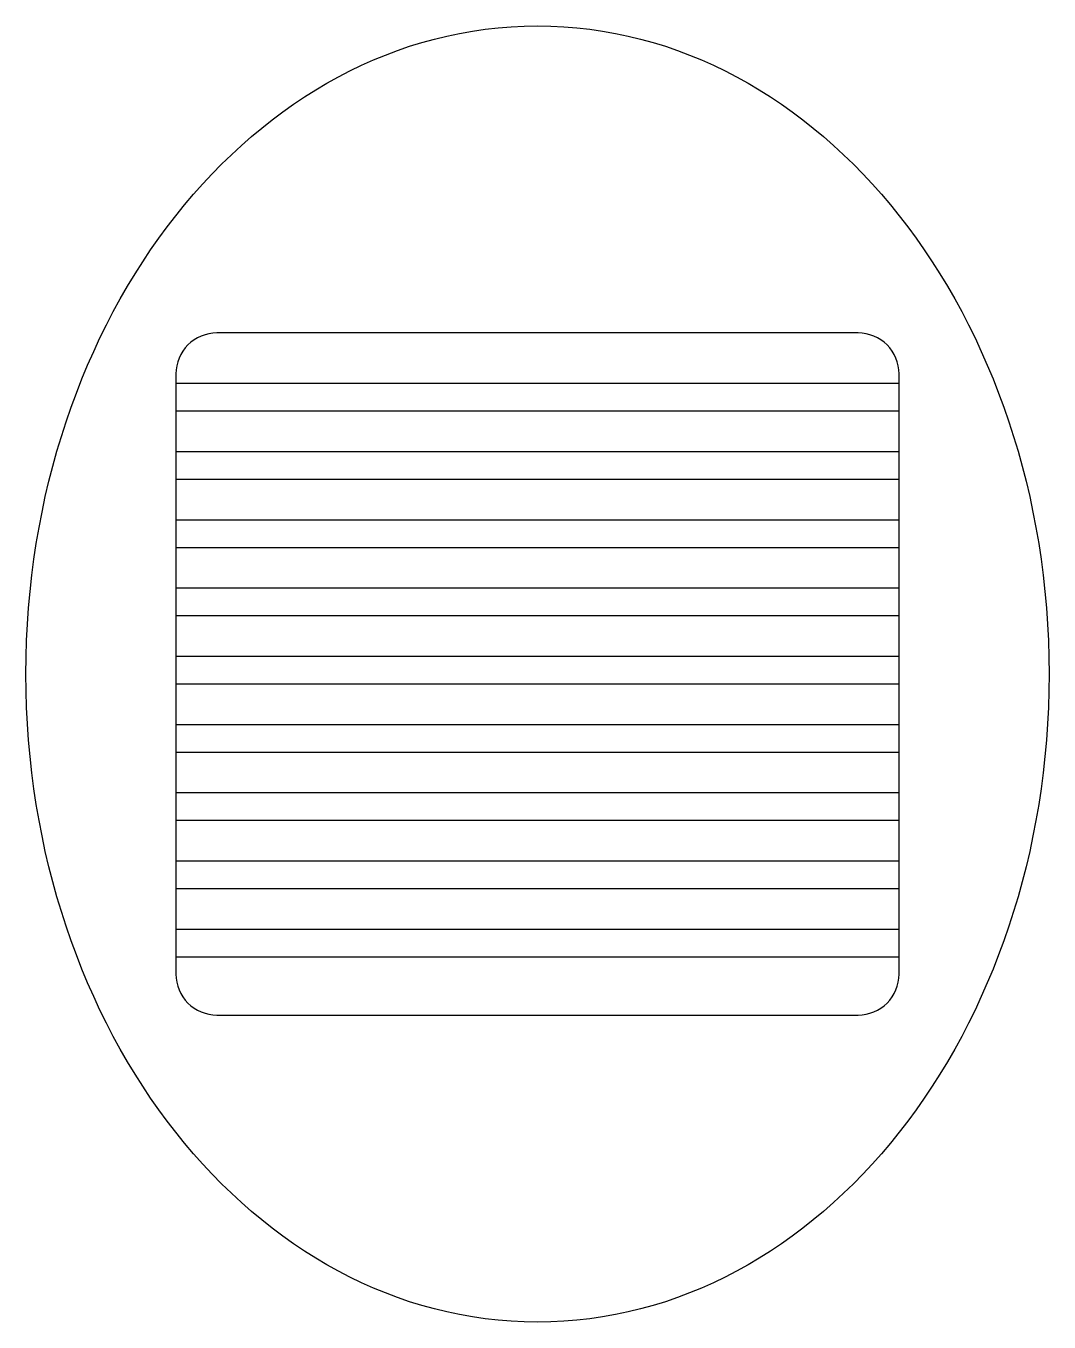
# Model space of a CAD drawing. Header units: millimetres. Extents: x 119.7 to 194.7, y 414.2 to 509.2.
import ezdxf

# ---------------------------------------------------------------- set-up
doc = ezdxf.new("R2010")
doc.units = ezdxf.units.MM

msp = doc.modelspace()

# ---------------------------------------------------------------- linework, layer by layer
at = {"extrusion": (0, 0, -1)}
msp.add_lwpolyline([(-180.715, 486.736), (-133.715, 486.736, -0.414214), (-130.715, 483.736), (-130.715, 439.736, -0.414214), (-133.715, 436.736), (-180.715, 436.736, -0.414214), (-183.715, 439.736), (-183.715, 483.736, -0.414214)], format="xyb", close=True, dxfattribs=at)
for points in [[(130.715, 481.018), (183.715, 481.018), (183.715, 483.018), (130.715, 483.018)], [(130.715, 476.018), (183.715, 476.018), (183.715, 478.018), (130.715, 478.018)], [(130.715, 471.018), (183.715, 471.018), (183.715, 473.018), (130.715, 473.018)], [(130.715, 466.018), (183.715, 466.018), (183.715, 468.018), (130.715, 468.018)], [(130.715, 461.018), (183.715, 461.018), (183.715, 463.018), (130.715, 463.018)], [(130.715, 456.018), (183.715, 456.018), (183.715, 458.018), (130.715, 458.018)], [(130.715, 451.018), (183.715, 451.018), (183.715, 453.018), (130.715, 453.018)], [(130.715, 446.018), (183.715, 446.018), (183.715, 448.018), (130.715, 448.018)], [(130.715, 441.018), (183.715, 441.018), (183.715, 443.018), (130.715, 443.018)]]:
    msp.add_lwpolyline(points, close=True)
msp.add_ellipse((157.215, 461.736), major_axis=(0, -47.5), ratio=0.789474)

doc.saveas('drawing.dxf')
